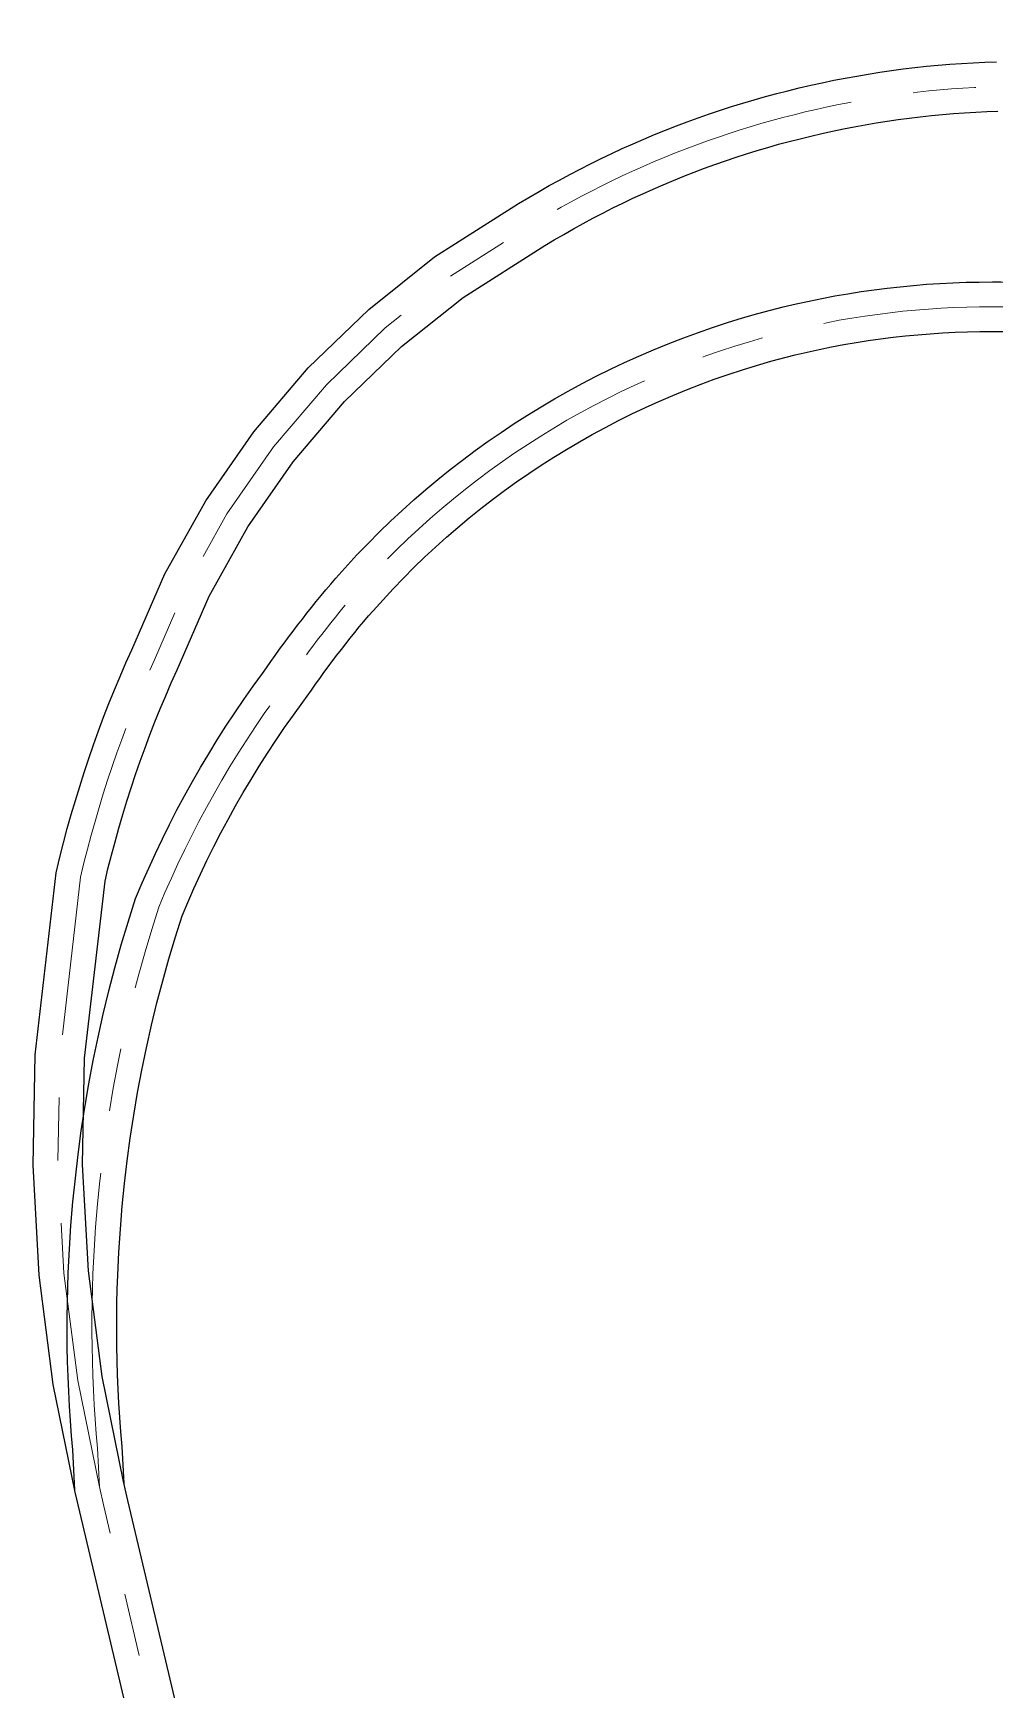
# Model space of a CAD drawing. Header units: metres. Extents: x 2498305 to 2504975, y 1114161 to 1117767.
# Drawn here: x 2499983.77 to 2500003.2, y 1116363.23 to 1116396.71 of the extents above; entities that cross this region are included whole.
import ezdxf

# ---------------------------------------------------------------- set-up
doc = ezdxf.new("R2010")
doc.units = ezdxf.units.M
doc.linetypes.add('AXESX2', pattern=[101.6, 63.5, -12.7, 12.7, -12.7])
doc.layers.add('AXES', color=7, linetype='AXESX2', lineweight=9)
doc.layers.add('RAILS', color=5, linetype='Continuous', true_color=0x0000ff)

msp = doc.modelspace()

# ---------------------------------------------------------------- linework, layer by layer
at = {"layer": 'AXES', "ltscale": 0.1, "flags": 128}
for points in [[(2500033.863, 1116344.781, -0.181966), (2500026.859, 1116333.146), (2500026.614, 1116332.949), (2500026.369, 1116332.756), (2500026.122, 1116332.566), (2500025.873, 1116332.379), (2500025.622, 1116332.195), (2500025.37, 1116332.014), (2500025.044, 1116331.788), (2500024.717, 1116331.567), (2500024.385, 1116331.352), (2500024.052, 1116331.141), (2500023.714, 1116330.935), (2500023.374, 1116330.735), (2500023.03, 1116330.538), (2500022.684, 1116330.347), (2500022.336, 1116330.162), (2500021.984, 1116329.981), (2500021.631, 1116329.806), (2500021.274, 1116329.636), (2500020.915, 1116329.47), (2500020.553, 1116329.311), (2500020.189, 1116329.157), (2500019.824, 1116329.008), (2500019.784, 1116328.992), (2500019.746, 1116328.977), (2500019.708, 1116328.96), (2500019.669, 1116328.945), (2500019.63, 1116328.929), (2500019.591, 1116328.915), (2500019.552, 1116328.899), (2500019.513, 1116328.884), (2500019.474, 1116328.869), (2500019.436, 1116328.853), (2500019.396, 1116328.839), (2500019.357, 1116328.823), (2500019.318, 1116328.809), (2500019.279, 1116328.794), (2500019.24, 1116328.78), (2500019.202, 1116328.765), (2500018.856, 1116328.675), (2500018.508, 1116328.589), (2500018.162, 1116328.509), (2500017.812, 1116328.434), (2500017.462, 1116328.364), (2500017.111, 1116328.298), (2500016.758, 1116328.239), (2500016.406, 1116328.184), (2500016.052, 1116328.134), (2500015.697, 1116328.09), (2500015.347, 1116328.05), (2500015.339, 1116328.05), (2500014.987, 1116328.012), (2500014.632, 1116327.978), (2500014.276, 1116327.951), (2500013.919, 1116327.928), (2500013.563, 1116327.91), (2500013.071, 1116327.894), (2500012.824, 1116327.89), (2500012.578, 1116327.888), (2500012.331, 1116327.889), (2500012.084, 1116327.892), (2500011.838, 1116327.898), (2500011.591, 1116327.907), (2500011.345, 1116327.918), (2500011.098, 1116327.932), (2500010.852, 1116327.949), (2500010.606, 1116327.968), (2500010.36, 1116327.989), (2500010.115, 1116328.013), (2500009.87, 1116328.04), (2500009.623, 1116328.07), (2500008.722, 1116328.205), (2500008.273, 1116328.286), (2500007.827, 1116328.375), (2500007.382, 1116328.474), (2500006.939, 1116328.582), (2500006.499, 1116328.698), (2500006.061, 1116328.823), (2500005.625, 1116328.956), (2500005.192, 1116329.099), (2500004.762, 1116329.249), (2500004.335, 1116329.409), (2500003.912, 1116329.576), (2500003.491, 1116329.753), (2500003.075, 1116329.937), (2500002.663, 1116330.129), (2500002.349, 1116330.303), (2500002.039, 1116330.481), (2500001.731, 1116330.663), (2500001.426, 1116330.851), (2500001.124, 1116331.043), (2500000.825, 1116331.239), (2500000.529, 1116331.44), (2500000.236, 1116331.645), (2499999.946, 1116331.855), (2499999.659, 1116332.069), (2499999.376, 1116332.288), (2499999.096, 1116332.511), (2499998.819, 1116332.738), (2499998.547, 1116332.969), (2499998.277, 1116333.204), (2499998.011, 1116333.443), (2499997.749, 1116333.687), (2499997.49, 1116333.934), (2499997.235, 1116334.186), (2499996.984, 1116334.441), (2499996.737, 1116334.7), (2499996.494, 1116334.962), (2499996.255, 1116335.228), (2499996.02, 1116335.498), (2499995.789, 1116335.772), (2499995.562, 1116336.048), (2499995.34, 1116336.329), (2499995.122, 1116336.612), (2499994.908, 1116336.899), (2499994.699, 1116337.189), (2499994.494, 1116337.482), (2499994.293, 1116337.779), (2499994.043, 1116338.198), (2499993.798, 1116338.618), (2499993.558, 1116339.041), (2499993.323, 1116339.467), (2499993.092, 1116339.895), (2499992.866, 1116340.326), (2499992.645, 1116340.759), (2499992.429, 1116341.194), (2499992.217, 1116341.632), (2499992.01, 1116342.072), (2499991.809, 1116342.515), (2499991.612, 1116342.959), (2499991.42, 1116343.406), (2499991.232, 1116343.855), (2499991.05, 1116344.305), (2499990.873, 1116344.758), (2499990.732, 1116345.129), (2499990.594, 1116345.5), (2499990.46, 1116345.872), (2499990.329, 1116346.245), (2499990.202, 1116346.62), (2499990.077, 1116346.996), (2499989.957, 1116347.373), (2499989.839, 1116347.75), (2499989.725, 1116348.129), (2499989.614, 1116348.509), (2499989.508, 1116348.89), (2499989.404, 1116349.272), (2499989.303, 1116349.655), (2499989.206, 1116350.039), (2499989.113, 1116350.423), (2499989.023, 1116350.808), (2499985.203, 1116366.947), (2499985.113, 1116367.338), (2499984.675, 1116369.483), (2499984.396, 1116371.656), (2499984.275, 1116373.843), (2499984.314, 1116376.032), (2499984.734, 1116379.657), (2499984.801, 1116379.94), (2499984.873, 1116380.221), (2499984.947, 1116380.502), (2499985.026, 1116380.781), (2499985.107, 1116381.06), (2499985.192, 1116381.337), (2499985.28, 1116381.614), (2499985.372, 1116381.889), (2499985.467, 1116382.163), (2499985.565, 1116382.436), (2499985.666, 1116382.708), (2499985.771, 1116382.978), (2499985.88, 1116383.247), (2499985.991, 1116383.515), (2499986.106, 1116383.782), (2499986.224, 1116384.047), (2499986.885, 1116385.556), (2499987.69, 1116386.994), (2499988.631, 1116388.347), (2499989.698, 1116389.603), (2499990.882, 1116390.749), (2499992.171, 1116391.775), (2499993.844, 1116392.837), (2499994.043, 1116392.957), (2499994.243, 1116393.073), (2499994.443, 1116393.188), (2499994.644, 1116393.299), (2499994.848, 1116393.409), (2499995.052, 1116393.515), (2499995.258, 1116393.62), (2499995.465, 1116393.721), (2499995.673, 1116393.821), (2499995.882, 1116393.917), (2499996.093, 1116394.012), (2499996.304, 1116394.103), (2499996.517, 1116394.193), (2499996.731, 1116394.279), (2499996.946, 1116394.363), (2499997.162, 1116394.444), (2499997.378, 1116394.523), (2499997.596, 1116394.599), (2499997.815, 1116394.673), (2499998.034, 1116394.744), (2499998.255, 1116394.812), (2499998.475, 1116394.878), (2499998.697, 1116394.941), (2499998.92, 1116395.001), (2499999.143, 1116395.058), (2499999.367, 1116395.113), (2499999.592, 1116395.166), (2499999.817, 1116395.215), (2500000.043, 1116395.262), (2500000.269, 1116395.305), (2500000.496, 1116395.347), (2500000.724, 1116395.385), (2500000.952, 1116395.421), (2500001.18, 1116395.454), (2500001.408, 1116395.485), (2500001.638, 1116395.512), (2500001.867, 1116395.537), (2500002.096, 1116395.558), (2500002.326, 1116395.578), (2500002.556, 1116395.594), (2500002.787, 1116395.608), (2500003.017, 1116395.619), (2500003.247, 1116395.627), (2500003.478, 1116395.633), (2500003.709, 1116395.635), (2500003.939, 1116395.635), (2500004.17, 1116395.632), (2500004.4, 1116395.626), (2500004.631, 1116395.617), (2500004.861, 1116395.606), (2500005.091, 1116395.592), (2500005.322, 1116395.575), (2500005.551, 1116395.555), (2500005.781, 1116395.533), (2500006.01, 1116395.508), (2500006.239, 1116395.48), (2500006.467, 1116395.449), (2500006.696, 1116395.416), (2500006.924, 1116395.379), (2500007.151, 1116395.341), (2500007.377, 1116395.299), (2500007.604, 1116395.254), (2500007.83, 1116395.207), (2500008.054, 1116395.157), (2500018.944, 1116393.068), (2500019.218, 1116393.017), (2500019.49, 1116392.969), (2500019.762, 1116392.925), (2500020.035, 1116392.885), (2500020.309, 1116392.849), (2500020.583, 1116392.817), (2500020.858, 1116392.788), (2500021.133, 1116392.763), (2500021.408, 1116392.742), (2500021.683, 1116392.725), (2500021.959, 1116392.711), (2500022.235, 1116392.702), (2500022.511, 1116392.696), (2500022.787, 1116392.694), (2500023.063, 1116392.696), (2500023.339, 1116392.701), (2500023.615, 1116392.711), (2500023.891, 1116392.724), (2500024.166, 1116392.742), (2500024.442, 1116392.763), (2500024.717, 1116392.787), (2500024.991, 1116392.816), (2500025.266, 1116392.848), (2500025.539, 1116392.884), (2500025.812, 1116392.924), (2500026.085, 1116392.968), (2500026.357, 1116393.015), (2500026.628, 1116393.067), (2500026.899, 1116393.122), (2500027.168, 1116393.18), (2500027.704, 1116393.308), (2500028.061, 1116393.403), (2500028.415, 1116393.503), (2500028.767, 1116393.611), (2500029.116, 1116393.725), (2500029.464, 1116393.845), (2500029.81, 1116393.972), (2500030.153, 1116394.105), (2500030.493, 1116394.244), (2500030.831, 1116394.389), (2500031.167, 1116394.541), (2500031.499, 1116394.699), (2500031.828, 1116394.863), (2500032.155, 1116395.033), (2500032.478, 1116395.209), (2500032.798, 1116395.39), (2500033.114, 1116395.578), (2500033.324, 1116395.728), (2500033.535, 1116395.878), (2500033.729, 1116396.012), (2500033.921, 1116396.149), (2500034.111, 1116396.287), (2500034.299, 1116396.428), (2500034.486, 1116396.572), (2500034.671, 1116396.718), (2500034.854, 1116396.866), (2500035.035, 1116397.016), (2500035.215, 1116397.168), (2500035.392, 1116397.323), (2500035.567, 1116397.48), (2500035.741, 1116397.64), (2500035.913, 1116397.801), (2500036.082, 1116397.964), (2500036.249, 1116398.13), (2500036.415, 1116398.298), (2500036.589, 1116398.482), (2500036.762, 1116398.668), (2500036.933, 1116398.857), (2500037.101, 1116399.047), (2500037.267, 1116399.24), (2500037.43, 1116399.434), (2500037.591, 1116399.631), (2500037.749, 1116399.83), (2500037.905, 1116400.03), (2500038.059, 1116400.233), (2500038.209, 1116400.437), (2500038.357, 1116400.644), (2500038.503, 1116400.852), (2500038.646, 1116401.062), (2500038.786, 1116401.274), (2500038.925, 1116401.488), (2500039.078, 1116401.765), (2500039.227, 1116402.043), (2500039.374, 1116402.323), (2500039.517, 1116402.605), (2500039.656, 1116402.889), (2500039.793, 1116403.174), (2500039.925, 1116403.461), (2500040.055, 1116403.749), (2500040.181, 1116404.039), (2500040.304, 1116404.331), (2500040.423, 1116404.624), (2500040.538, 1116404.918), (2500040.65, 1116405.213), (2500040.758, 1116405.51), (2500040.863, 1116405.809), (2500040.965, 1116406.108), (2500041.066, 1116406.419), (2500041.163, 1116406.731), (2500041.255, 1116407.044), (2500041.344, 1116407.358), (2500041.429, 1116407.673), (2500041.511, 1116407.989), (2500041.588, 1116408.306), (2500041.661, 1116408.624), (2500041.731, 1116408.944), (2500041.796, 1116409.263), (2500041.858, 1116409.584), (2500041.915, 1116409.906), (2500041.968, 1116410.227), (2500042.018, 1116410.55), (2500042.063, 1116410.873), (2500042.105, 1116411.198)], [(2499985.113, 1116367.338), (2499985.073, 1116368.116), (2499985.048, 1116368.408), (2499985.026, 1116368.702), (2499985.008, 1116368.995), (2499984.992, 1116369.288), (2499984.98, 1116369.581), (2499984.971, 1116369.875), (2499984.965, 1116370.169), (2499984.963, 1116370.463), (2499984.963, 1116370.756), (2499984.967, 1116371.05), (2499984.973, 1116371.344), (2499984.983, 1116371.637), (2499985.007, 1116372.109), (2499985.037, 1116372.58), (2499985.077, 1116373.051), (2499985.124, 1116373.52), (2499985.179, 1116373.989), (2499985.242, 1116374.456), (2499985.314, 1116374.923), (2499985.393, 1116375.388), (2499985.48, 1116375.852), (2499985.576, 1116376.314), (2499985.679, 1116376.775), (2499985.79, 1116377.234), (2499985.909, 1116377.691), (2499986.036, 1116378.145), (2499986.171, 1116378.597), (2499986.313, 1116379.047), (2499986.438, 1116379.342), (2499986.566, 1116379.633), (2499986.699, 1116379.923), (2499986.836, 1116380.211), (2499986.977, 1116380.496), (2499987.123, 1116380.78), (2499987.273, 1116381.061), (2499987.428, 1116381.339), (2499987.587, 1116381.616), (2499987.75, 1116381.889), (2499987.917, 1116382.161), (2499988.088, 1116382.43), (2499988.264, 1116382.696), (2499988.443, 1116382.959), (2499988.627, 1116383.219), (2499988.814, 1116383.477), (2499988.899, 1116383.599), (2499988.985, 1116383.722), (2499989.071, 1116383.843), (2499989.158, 1116383.964), (2499989.246, 1116384.084), (2499989.335, 1116384.203), (2499989.424, 1116384.322), (2499989.514, 1116384.441), (2499989.606, 1116384.559), (2499989.697, 1116384.676), (2499989.79, 1116384.793), (2499989.883, 1116384.909), (2499989.977, 1116385.025), (2499990.072, 1116385.139), (2499990.168, 1116385.253), (2499990.264, 1116385.367), (2499990.681, 1116385.824), (2499990.896, 1116386.047), (2499991.115, 1116386.266), (2499991.338, 1116386.481), (2499991.565, 1116386.692), (2499991.795, 1116386.899), (2499992.029, 1116387.102), (2499992.267, 1116387.3), (2499992.508, 1116387.494), (2499992.753, 1116387.683), (2499993.001, 1116387.869), (2499993.253, 1116388.05), (2499993.507, 1116388.226), (2499993.765, 1116388.397), (2499994.026, 1116388.564), (2499994.29, 1116388.726), (2499994.557, 1116388.883), (2499994.826, 1116389.036), (2499995.099, 1116389.183), (2499995.374, 1116389.326), (2499995.651, 1116389.464), (2499995.931, 1116389.596), (2499996.213, 1116389.724), (2499996.498, 1116389.846), (2499996.784, 1116389.964), (2499997.073, 1116390.076), (2499997.363, 1116390.183), (2499997.656, 1116390.284), (2499997.95, 1116390.381), (2499998.246, 1116390.472), (2499998.544, 1116390.557), (2499999.044, 1116390.688), (2499999.297, 1116390.747), (2499999.55, 1116390.803), (2499999.804, 1116390.855), (2500000.058, 1116390.904), (2500000.314, 1116390.948), (2500000.57, 1116390.988), (2500000.826, 1116391.024), (2500001.083, 1116391.057), (2500001.341, 1116391.086), (2500001.599, 1116391.111), (2500001.857, 1116391.132), (2500002.116, 1116391.149), (2500002.374, 1116391.162), (2500002.634, 1116391.172), (2500002.892, 1116391.177), (2500003.152, 1116391.178, -0.035324), (2500008.31, 1116390.816), (2500013.223, 1116390.029, 0.126728), (2500022.579, 1116391.128), (2500029.141, 1116393.734)]]:
    msp.add_lwpolyline(points, format="xyb", dxfattribs=at)
at = {"layer": 'RAILS', "flags": 128}
for points in [[(2499988.536, 1116350.694), (2499984.716, 1116366.833), (2499984.624, 1116367.232), (2499984.181, 1116369.401), (2499983.898, 1116371.61), (2499983.775, 1116373.834), (2499983.815, 1116376.065), (2499984.241, 1116379.744), (2499984.316, 1116380.06), (2499984.389, 1116380.347), (2499984.465, 1116380.634), (2499984.545, 1116380.919), (2499984.628, 1116381.203), (2499984.715, 1116381.486), (2499984.805, 1116381.769), (2499984.899, 1116382.05), (2499984.995, 1116382.329), (2499985.095, 1116382.607), (2499985.199, 1116382.886), (2499985.306, 1116383.163), (2499985.417, 1116383.437), (2499985.53, 1116383.71), (2499985.648, 1116383.983), (2499985.767, 1116384.249), (2499986.437, 1116385.779), (2499987.266, 1116387.259), (2499988.234, 1116388.652), (2499989.333, 1116389.945), (2499990.552, 1116391.125), (2499991.881, 1116392.183), (2499993.581, 1116393.262), (2499993.788, 1116393.387), (2499993.993, 1116393.506), (2499994.198, 1116393.624), (2499994.404, 1116393.738), (2499994.614, 1116393.851), (2499994.823, 1116393.96), (2499995.035, 1116394.067), (2499995.247, 1116394.171), (2499995.46, 1116394.274), (2499995.675, 1116394.372), (2499995.891, 1116394.47), (2499996.108, 1116394.563), (2499996.326, 1116394.655), (2499996.547, 1116394.744), (2499996.767, 1116394.83), (2499996.988, 1116394.913), (2499997.21, 1116394.994), (2499997.434, 1116395.072), (2499997.658, 1116395.148), (2499997.883, 1116395.221), (2499998.11, 1116395.29), (2499998.335, 1116395.358), (2499998.564, 1116395.423), (2499998.793, 1116395.485), (2499999.021, 1116395.543), (2499999.25, 1116395.599), (2499999.481, 1116395.654), (2499999.713, 1116395.704), (2499999.945, 1116395.752), (2500000.177, 1116395.796), (2500000.409, 1116395.839), (2500000.644, 1116395.879), (2500000.877, 1116395.915), (2500001.111, 1116395.949), (2500001.345, 1116395.981), (2500001.582, 1116396.009), (2500001.817, 1116396.035), (2500002.052, 1116396.056), (2500002.287, 1116396.076), (2500002.524, 1116396.093), (2500002.76, 1116396.107), (2500002.996, 1116396.119), (2500003.232, 1116396.127)], [(2499989.51, 1116350.922), (2499985.69, 1116367.061), (2499985.602, 1116367.444), (2499985.169, 1116369.565), (2499984.894, 1116371.702), (2499984.775, 1116373.852), (2499984.813, 1116375.999), (2499985.227, 1116379.57), (2499985.286, 1116379.82), (2499985.357, 1116380.095), (2499985.429, 1116380.37), (2499985.507, 1116380.643), (2499985.586, 1116380.917), (2499985.669, 1116381.188), (2499985.755, 1116381.459), (2499985.845, 1116381.728), (2499985.939, 1116381.997), (2499986.035, 1116382.265), (2499986.133, 1116382.53), (2499986.236, 1116382.793), (2499986.343, 1116383.057), (2499986.452, 1116383.32), (2499986.564, 1116383.581), (2499986.681, 1116383.845), (2499987.333, 1116385.333), (2499988.114, 1116386.729), (2499989.028, 1116388.042), (2499990.063, 1116389.261), (2499991.212, 1116390.373), (2499992.461, 1116391.367), (2499994.107, 1116392.412), (2499994.298, 1116392.527), (2499994.493, 1116392.64), (2499994.688, 1116392.752), (2499994.884, 1116392.86), (2499995.082, 1116392.967), (2499995.281, 1116393.07), (2499995.481, 1116393.173), (2499995.683, 1116393.271), (2499995.886, 1116393.368), (2499996.089, 1116393.462), (2499996.295, 1116393.554), (2499996.5, 1116393.643), (2499996.708, 1116393.731), (2499996.915, 1116393.814), (2499997.125, 1116393.896), (2499997.336, 1116393.975), (2499997.546, 1116394.052), (2499997.758, 1116394.126), (2499997.972, 1116394.198), (2499998.185, 1116394.267), (2499998.4, 1116394.334), (2499998.615, 1116394.398), (2499998.83, 1116394.459), (2499999.047, 1116394.517), (2499999.265, 1116394.573), (2499999.484, 1116394.627), (2499999.703, 1116394.678), (2499999.921, 1116394.726), (2500000.141, 1116394.772), (2500000.361, 1116394.814), (2500000.583, 1116394.855), (2500000.804, 1116394.891), (2500001.027, 1116394.927), (2500001.249, 1116394.959), (2500001.471, 1116394.989), (2500001.694, 1116395.015), (2500001.917, 1116395.039), (2500002.14, 1116395.06), (2500002.365, 1116395.08), (2500002.588, 1116395.095), (2500002.814, 1116395.109), (2500003.038, 1116395.119), (2500003.262, 1116395.127)]]:
    msp.add_lwpolyline(points, dxfattribs=at)
for points in [[(2499984.616, 1116367.269), (2499984.574, 1116368.082), (2499984.55, 1116368.368), (2499984.527, 1116368.668), (2499984.509, 1116368.966), (2499984.493, 1116369.264), (2499984.48, 1116369.563), (2499984.471, 1116369.862), (2499984.465, 1116370.162), (2499984.463, 1116370.461), (2499984.463, 1116370.759), (2499984.467, 1116371.059), (2499984.473, 1116371.358), (2499984.483, 1116371.658), (2499984.508, 1116372.138), (2499984.538, 1116372.617), (2499984.579, 1116373.097), (2499984.627, 1116373.574), (2499984.683, 1116374.052), (2499984.747, 1116374.528), (2499984.82, 1116375.003), (2499984.901, 1116375.476), (2499984.989, 1116375.949), (2499985.087, 1116376.419), (2499985.192, 1116376.888), (2499985.305, 1116377.356), (2499985.426, 1116377.821), (2499985.556, 1116378.284), (2499985.693, 1116378.744), (2499985.843, 1116379.22), (2499985.979, 1116379.54), (2499986.11, 1116379.838), (2499986.246, 1116380.135), (2499986.386, 1116380.429), (2499986.531, 1116380.721), (2499986.68, 1116381.012), (2499986.834, 1116381.3), (2499986.993, 1116381.585), (2499987.155, 1116381.869), (2499987.322, 1116382.148), (2499987.493, 1116382.426), (2499987.668, 1116382.702), (2499987.849, 1116382.975), (2499988.032, 1116383.244), (2499988.22, 1116383.51), (2499988.406, 1116383.767), (2499988.489, 1116383.885), (2499988.576, 1116384.01), (2499988.664, 1116384.134), (2499988.753, 1116384.258), (2499988.844, 1116384.382), (2499988.935, 1116384.502), (2499989.024, 1116384.623), (2499989.117, 1116384.746), (2499989.212, 1116384.866), (2499989.304, 1116384.985), (2499989.399, 1116385.105), (2499989.494, 1116385.223), (2499989.591, 1116385.342), (2499989.689, 1116385.46), (2499989.786, 1116385.575), (2499989.888, 1116385.697), (2499990.316, 1116386.166), (2499990.539, 1116386.397), (2499990.765, 1116386.623), (2499990.994, 1116386.844), (2499991.228, 1116387.061), (2499991.464, 1116387.274), (2499991.705, 1116387.483), (2499991.95, 1116387.687), (2499992.199, 1116387.887), (2499992.45, 1116388.081), (2499992.705, 1116388.272), (2499992.965, 1116388.459), (2499993.226, 1116388.64), (2499993.492, 1116388.816), (2499993.76, 1116388.988), (2499994.033, 1116389.155), (2499994.307, 1116389.316), (2499994.584, 1116389.473), (2499994.865, 1116389.625), (2499995.147, 1116389.772), (2499995.433, 1116389.914), (2499995.721, 1116390.05), (2499996.011, 1116390.182), (2499996.304, 1116390.307), (2499996.598, 1116390.428), (2499996.896, 1116390.544), (2499997.195, 1116390.654), (2499997.496, 1116390.758), (2499997.798, 1116390.857), (2499998.104, 1116390.951), (2499998.412, 1116391.039), (2499998.924, 1116391.173), (2499999.186, 1116391.235), (2499999.446, 1116391.292), (2499999.707, 1116391.345), (2499999.968, 1116391.396), (2500000.233, 1116391.441), (2500000.497, 1116391.483), (2500000.759, 1116391.52), (2500001.023, 1116391.553), (2500001.289, 1116391.583), (2500001.555, 1116391.609), (2500001.82, 1116391.631), (2500002.087, 1116391.648), (2500002.352, 1116391.662), (2500002.62, 1116391.672), (2500002.886, 1116391.677), (2500003.153, 1116391.678, -0.035345), (2500008.385, 1116391.311)], [(2499985.61, 1116367.407), (2499985.572, 1116368.15), (2499985.546, 1116368.448), (2499985.525, 1116368.736), (2499985.507, 1116369.024), (2499985.491, 1116369.312), (2499985.48, 1116369.599), (2499985.471, 1116369.888), (2499985.465, 1116370.176), (2499985.463, 1116370.465), (2499985.463, 1116370.753), (2499985.467, 1116371.041), (2499985.473, 1116371.33), (2499985.483, 1116371.616), (2499985.506, 1116372.08), (2499985.536, 1116372.543), (2499985.575, 1116373.005), (2499985.621, 1116373.466), (2499985.675, 1116373.926), (2499985.737, 1116374.384), (2499985.808, 1116374.843), (2499985.885, 1116375.3), (2499985.971, 1116375.755), (2499986.065, 1116376.209), (2499986.166, 1116376.662), (2499986.275, 1116377.112), (2499986.392, 1116377.561), (2499986.516, 1116378.006), (2499986.649, 1116378.45), (2499986.783, 1116378.874), (2499986.897, 1116379.144), (2499987.022, 1116379.428), (2499987.152, 1116379.711), (2499987.286, 1116379.993), (2499987.423, 1116380.271), (2499987.566, 1116380.548), (2499987.712, 1116380.822), (2499987.863, 1116381.093), (2499988.019, 1116381.363), (2499988.178, 1116381.63), (2499988.341, 1116381.896), (2499988.508, 1116382.158), (2499988.679, 1116382.417), (2499988.854, 1116382.674), (2499989.034, 1116382.928), (2499989.222, 1116383.187), (2499989.309, 1116383.313), (2499989.394, 1116383.434), (2499989.478, 1116383.552), (2499989.563, 1116383.67), (2499989.648, 1116383.786), (2499989.735, 1116383.904), (2499989.824, 1116384.021), (2499989.911, 1116384.136), (2499990, 1116384.252), (2499990.09, 1116384.367), (2499990.181, 1116384.481), (2499990.272, 1116384.595), (2499990.363, 1116384.708), (2499990.455, 1116384.818), (2499990.55, 1116384.931), (2499990.64, 1116385.037), (2499991.046, 1116385.482), (2499991.253, 1116385.697), (2499991.465, 1116385.909), (2499991.682, 1116386.118), (2499991.902, 1116386.323), (2499992.126, 1116386.524), (2499992.353, 1116386.721), (2499992.584, 1116386.913), (2499992.817, 1116387.101), (2499993.056, 1116387.285), (2499993.297, 1116387.466), (2499993.541, 1116387.641), (2499993.788, 1116387.812), (2499994.038, 1116387.978), (2499994.292, 1116388.14), (2499994.547, 1116388.297), (2499994.807, 1116388.45), (2499995.068, 1116388.599), (2499995.333, 1116388.741), (2499995.601, 1116388.88), (2499995.869, 1116389.014), (2499996.141, 1116389.142), (2499996.415, 1116389.266), (2499996.692, 1116389.385), (2499996.97, 1116389.5), (2499997.25, 1116389.608), (2499997.531, 1116389.712), (2499997.816, 1116389.81), (2499998.102, 1116389.905), (2499998.388, 1116389.993), (2499998.676, 1116390.075), (2499999.164, 1116390.203), (2499999.408, 1116390.259), (2499999.654, 1116390.314), (2499999.901, 1116390.365), (2500000.148, 1116390.412), (2500000.395, 1116390.455), (2500000.643, 1116390.493), (2500000.893, 1116390.528), (2500001.143, 1116390.561), (2500001.393, 1116390.589), (2500001.643, 1116390.613), (2500001.894, 1116390.633), (2500002.145, 1116390.65), (2500002.396, 1116390.662), (2500002.648, 1116390.672), (2500002.898, 1116390.677), (2500003.151, 1116390.678, -0.035302), (2500008.236, 1116390.322)]]:
    msp.add_lwpolyline(points, format="xyb", dxfattribs=at)

doc.saveas('drawing.dxf')
